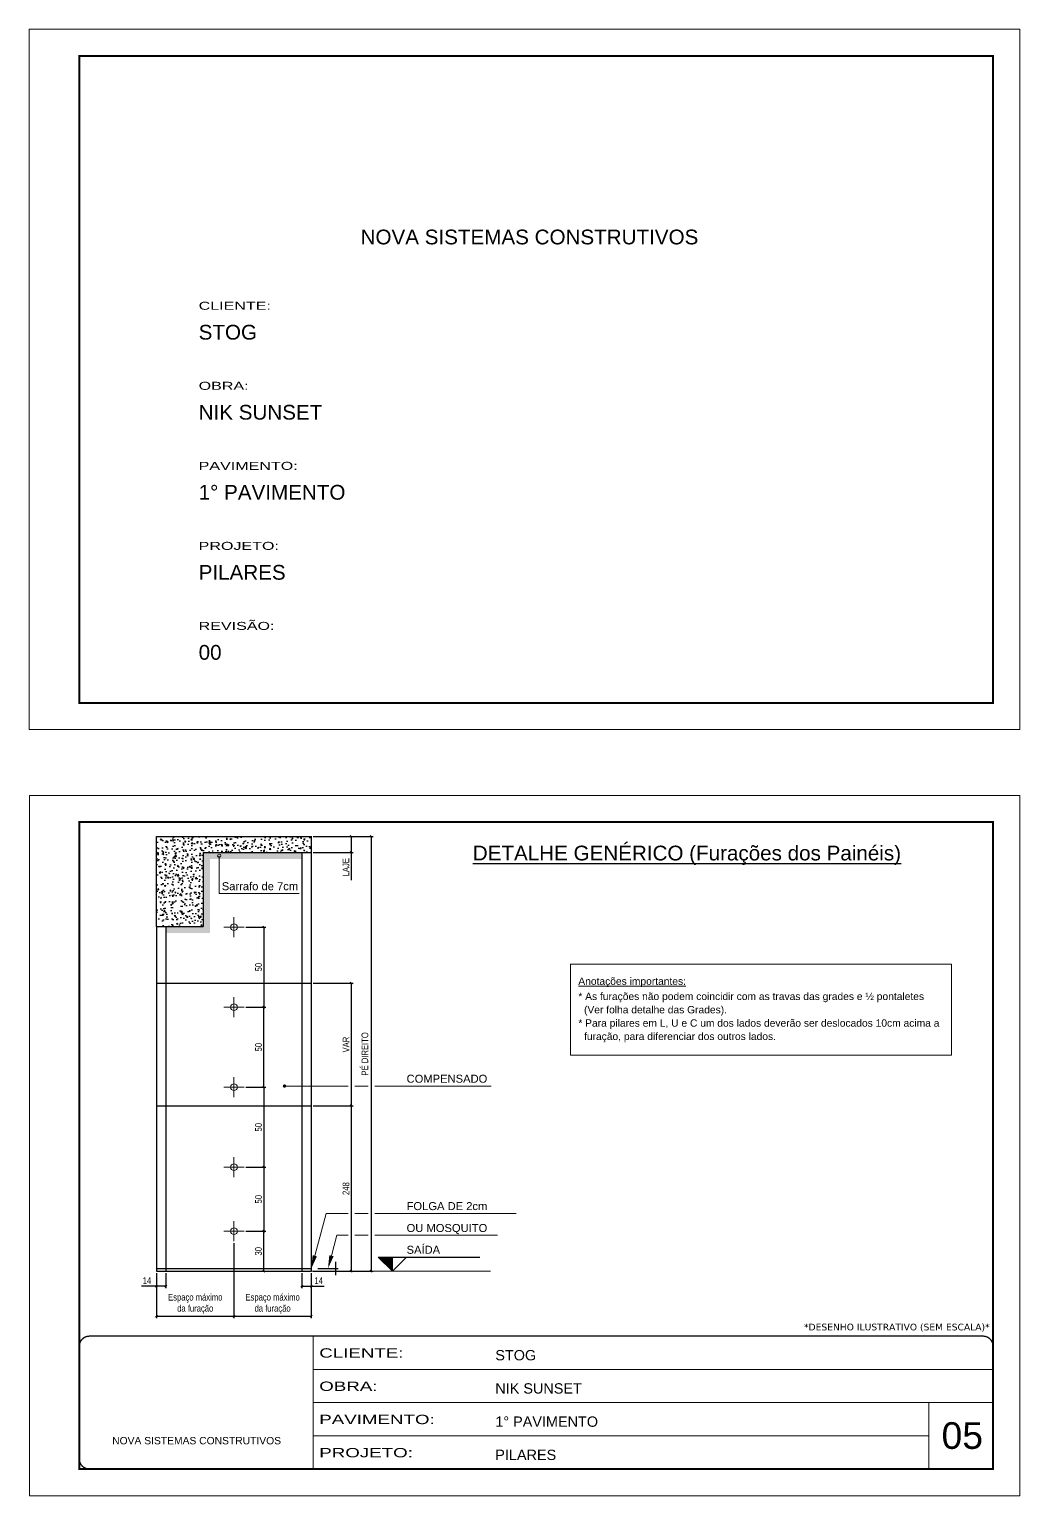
# Model space of a CAD drawing. Header units: millimetres. Extents: x 787 to 8287, y -592 to 17063.
# Drawn here: x 1425 to 2910, y 9746 to 11944 of the extents above; entities that cross this region are included whole.
import ezdxf
from ezdxf.enums import TextEntityAlignment as Align

# ---------------------------------------------------------------- set-up
doc = ezdxf.new("R2010")
doc.units = ezdxf.units.MM
for name, pattern in [('CONTINUO', [0]), ('DASHED', [0.75, 0.5, -0.25]), ('HIDDEN', [0.375, 0.25, -0.125])]:
    doc.linetypes.add(name, pattern=pattern)
for name, color, linetype, lineweight in [('CARIMBO', 255, 'Continuous', 9), ('CONCRETO', 251, 'Continuous', 25), ('Folhas', 255, 'Continuous', 9), ('Hachura', 251, 'Continuous', 9), ('SARRAFO DE PRESSAO', 251, 'DASHED', 9)]:
    doc.layers.add(name, color=color, linetype=linetype, lineweight=lineweight)
for name, color, linetype in [('COTA', 241, 'Continuous'), ('NIVEL', 7, 'Continuous'), ('Painéis', 200, 'Continuous'), ('SARR_2.2x7', 40, 'Continuous'), ('SARRAFO', 251, 'Continuous')]:
    doc.layers.add(name, color=color, linetype=linetype)
doc.styles.add('ARIAL', font='arial.ttf')
doc.styles.add('COTA TECNICA-50', font='techl___.ttf', dxfattribs={"height": 10})
doc.styles.add('stylellllll', font='verdana.ttf', dxfattribs={"height": 2})
doc.styles.add('Tecnologia', font='')
doc.styles.get('Tecnologia').set_extended_font_data('Forgotten Futurist')
doc.dimstyles.new('COTA PAINEL-50', dxfattribs={"dimtxt": 10, "dimasz": 3, "dimexe": 3, "dimexo": 3, "dimgap": 3, "dimtad": 1, "dimdec": 1, "dimzin": 12, "dimdsep": 46, "dimtxsty": 'COTA TECNICA-50', "dimblk1": 'OBLIQUE', "dimblk2": 'OBLIQUE', "dimsah": 1, "dimcen": 0.9, "dimclrd": 4, "dimclre": 4, "dimclrt": 240, "dimadec": 1, "dimazin": 3, "dimtfac": 1, "dimtdec": 1, "dimtmove": 0, "dimatfit": 3, "dimfxl": 0, "dimtolj": 1, "dimtzin": 12, "dimarcsym": 0})
pattern_1 = [(50, (-5568.737, -4412.756), (18.218467, -1.593909), [1.905, -20.955]), (355, (-5568.737, -4412.756), (-3.524283, 19.105664), [1.524, -16.764]), (100.451, (-5567.218, -4412.889), (14.69425, 17.511669), [1.619, -17.809]), (46.1842, (-5568.737, -4407.676), (27.107904, -4.204233), [2.8575, -31.4325]), (96.6356, (-5566.478, -4408.027), (23.740423, 24.742556), [2.4285, -26.7135]), (351.184, (-5568.737, -4407.676), (23.74046, 24.74251), [2.286, -25.146]), (21, (-5566.197, -4408.946), (15.161488, -10.226552), [1.905, -20.955]), (326, (-5566.197, -4408.946), (6.180203, 18.418797), [1.524, -16.764]), (71.4514, (-5564.933, -4409.798), (21.341649, 8.192286), [1.619, -17.809]), (37.5, (-5568.7366, -4412.756), (0.3088603, 8.455504), [0, -16.5608, 0, -17.018, 0, -16.8275]), (7.5, (-5568.737, -4412.756), (6.6819663, 10.0180575), [0, -9.7028, 0, -16.1798, 0, -6.4135]), (327.5, (-5574.401, -4412.756), (13.5590595, -0.5728744), [0, -6.35, 0, -19.812, 0, -26.289]), (317.5, (-5576.941, -4412.756), (14.812918, 2.542649), [0, -8.255, 0, -13.1572, 0, -18.669])]

# ---------------------------------------------------------------- blocks, each defined once
blk = doc.blocks.new('_Oblique')
at = {"color": 0, "linetype": 'ByBlock', "lineweight": -2}
blk.add_line((-0.5, -0.5), (0.5, 0.5), dxfattribs=at)
blk = doc.blocks.new('*D427')
at = {"layer": 'COTA', "color": 4, "lineweight": -2}
for p, q in [((1851.3, 10734), (1911.3, 10734)), ((1908.3, 10734), (1908.3, 10710)), ((1851.3, 10710), (1911.3, 10710)), ((1908.3, 10710), (1908.3, 10668.6))]:
    blk.add_line(p, q, dxfattribs=at)
at = {"layer": 'Defpoints', "color": 0}
for p in [(1848.3, 10734), (1848.3, 10710), (1908.3, 10710)]:
    blk.add_point(p, dxfattribs=at)
at = {"layer": 'COTA', "color": 4, "lineweight": -2, "xscale": 3, "yscale": 3, "zscale": 3}
for p, rotation in [((1908.3, 10734), 90), ((1908.3, 10710), 270)]:
    blk.add_blockref('_Oblique', p, dxfattribs=dict(at, rotation=rotation))
at = {"layer": 'COTA', "color": 240, "insert": (1900.2, 10687.8), "char_height": 10, "attachment_point": 5, "rotation": 90, "style": 'COTA TECNICA-50'}
blk.add_mtext('\\A1;LAJE', dxfattribs=at)
blk = doc.blocks.new('*D428')
at = {"layer": 'COTA', "color": 4, "lineweight": -2}
for p, q in [((1851.3, 10330), (1911.3, 10330)), ((1908.3, 10330), (1908.3, 10082)), ((1851.3, 10082), (1911.3, 10082))]:
    blk.add_line(p, q, dxfattribs=at)
at = {"layer": 'Defpoints', "color": 0}
for p in [(1848.3, 10330), (1848.3, 10082), (1908.3, 10082)]:
    blk.add_point(p, dxfattribs=at)
at = {"layer": 'COTA', "color": 4, "lineweight": -2, "xscale": 3, "yscale": 3, "zscale": 3}
for p, rotation in [((1908.3, 10330), 90), ((1908.3, 10082), 270)]:
    blk.add_blockref('_Oblique', p, dxfattribs=dict(at, rotation=rotation))
at = {"layer": 'COTA', "color": 240, "insert": (1900.3, 10206), "char_height": 10, "attachment_point": 5, "rotation": 90, "style": 'COTA TECNICA-50'}
blk.add_mtext('\\A1;248', dxfattribs=at)
blk = doc.blocks.new('*D429')
at = {"layer": 'COTA', "color": 4, "lineweight": -2}
for p, q in [((1851.3, 10734), (1941.3, 10734)), ((1938.3, 10734), (1938.3, 10082)), ((1851.3, 10082), (1941.3, 10082))]:
    blk.add_line(p, q, dxfattribs=at)
at = {"layer": 'Defpoints', "color": 0}
for p in [(1848.3, 10734), (1848.3, 10082), (1938.3, 10082)]:
    blk.add_point(p, dxfattribs=at)
at = {"layer": 'COTA', "color": 4, "lineweight": -2, "xscale": 3, "yscale": 3, "zscale": 3}
for p, rotation in [((1938.3, 10734), 90), ((1938.3, 10082), 270)]:
    blk.add_blockref('_Oblique', p, dxfattribs=dict(at, rotation=rotation))
at = {"layer": 'COTA', "color": 240, "insert": (1928.7, 10408), "char_height": 10, "attachment_point": 5, "rotation": 90, "style": 'COTA TECNICA-50'}
blk.add_mtext('\\A1;PÉ DIREITO', dxfattribs=at)
blk = doc.blocks.new('*D430')
at = {"layer": 'COTA', "color": 4, "lineweight": -2}
for p, q in [((1732.3, 10124), (1732.3, 10011.9)), ((1616.3, 10079), (1616.3, 10011.9)), ((1616.3, 10014.9), (1732.3, 10014.9))]:
    blk.add_line(p, q, dxfattribs=at)
at = {"layer": 'Defpoints', "color": 0}
for p in [(1732.3, 10127), (1616.3, 10082), (1732.3, 10014.9)]:
    blk.add_point(p, dxfattribs=at)
at = {"layer": 'COTA', "color": 4, "lineweight": -2, "xscale": 3, "yscale": 3, "zscale": 3, "rotation": 180}
blk.add_blockref('_Oblique', (1616.3, 10014.9), dxfattribs=at)
at = {"layer": 'COTA', "color": 4, "lineweight": -2, "xscale": 3, "yscale": 3, "zscale": 3}
blk.add_blockref('_Oblique', (1732.3, 10014.9), dxfattribs=at)
at = {"layer": 'COTA', "color": 240, "insert": (1674.3, 10033.3), "char_height": 10, "attachment_point": 5, "style": 'COTA TECNICA-50'}
blk.add_mtext('\\A1;Espaço máximo\\Pda furação', dxfattribs=at)
blk = doc.blocks.new('*D431')
at = {"layer": 'COTA', "color": 4, "lineweight": -2}
for p, q in [((1732.3, 10124), (1732.3, 10011.9)), ((1848.3, 10079), (1848.3, 10011.9)), ((1732.3, 10014.9), (1848.3, 10014.9))]:
    blk.add_line(p, q, dxfattribs=at)
at = {"layer": 'Defpoints', "color": 0}
for p in [(1732.3, 10127), (1848.3, 10082), (1848.3, 10014.9)]:
    blk.add_point(p, dxfattribs=at)
at = {"layer": 'COTA', "color": 4, "lineweight": -2, "xscale": 3, "yscale": 3, "zscale": 3, "rotation": 180}
blk.add_blockref('_Oblique', (1732.3, 10014.9), dxfattribs=at)
at = {"layer": 'COTA', "color": 4, "lineweight": -2, "xscale": 3, "yscale": 3, "zscale": 3}
blk.add_blockref('_Oblique', (1848.3, 10014.9), dxfattribs=at)
at = {"layer": 'COTA', "color": 240, "insert": (1790.3, 10033.3), "char_height": 10, "attachment_point": 5, "style": 'COTA TECNICA-50'}
blk.add_mtext('\\A1;Espaço máximo\\Pda furação', dxfattribs=at)
blk = doc.blocks.new('*D432')
at = {"layer": 'COTA', "color": 4, "lineweight": -2}
for p, q in [((1616.3, 10079), (1616.3, 10056.9)), ((1630.3, 10079), (1630.3, 10056.9)), ((1616.3, 10059.9), (1593.8, 10059.9)), ((1630.3, 10059.9), (1616.3, 10059.9))]:
    blk.add_line(p, q, dxfattribs=at)
at = {"layer": 'Defpoints', "color": 0}
for p in [(1616.3, 10082), (1630.3, 10082), (1630.3, 10059.9)]:
    blk.add_point(p, dxfattribs=at)
at = {"layer": 'COTA', "color": 4, "lineweight": -2, "xscale": 3, "yscale": 3, "zscale": 3, "rotation": 180}
blk.add_blockref('_Oblique', (1616.3, 10059.9), dxfattribs=at)
at = {"layer": 'COTA', "color": 4, "lineweight": -2, "xscale": 3, "yscale": 3, "zscale": 3}
blk.add_blockref('_Oblique', (1630.3, 10059.9), dxfattribs=at)
at = {"layer": 'COTA', "color": 240, "insert": (1601.9, 10068), "char_height": 10, "attachment_point": 5, "style": 'COTA TECNICA-50'}
blk.add_mtext('\\A1;14', dxfattribs=at)
blk = doc.blocks.new('*D433')
at = {"layer": 'COTA', "color": 4, "lineweight": -2}
for p, q in [((1834.3, 10079), (1834.3, 10056.9)), ((1848.3, 10079), (1848.3, 10056.9)), ((1834.3, 10059.9), (1848.3, 10059.9)), ((1848.3, 10059.9), (1867.5, 10059.9))]:
    blk.add_line(p, q, dxfattribs=at)
at = {"layer": 'Defpoints', "color": 0}
for p in [(1834.3, 10082), (1848.3, 10082), (1848.3, 10059.9)]:
    blk.add_point(p, dxfattribs=at)
at = {"layer": 'COTA', "color": 4, "lineweight": -2, "xscale": 3, "yscale": 3, "zscale": 3, "rotation": 180}
blk.add_blockref('_Oblique', (1834.3, 10059.9), dxfattribs=at)
at = {"layer": 'COTA', "color": 4, "lineweight": -2, "xscale": 3, "yscale": 3, "zscale": 3}
blk.add_blockref('_Oblique', (1848.3, 10059.9), dxfattribs=at)
at = {"layer": 'COTA', "color": 240, "insert": (1859.4, 10068), "char_height": 10, "attachment_point": 5, "style": 'COTA TECNICA-50'}
blk.add_mtext('\\A1;14', dxfattribs=at)
blk = doc.blocks.new('*D434')
at = {"layer": 'COTA', "color": 4, "lineweight": -2}
for p, q in [((1750.3, 10142), (1780.3, 10142)), ((1777.3, 10082), (1777.3, 10142))]:
    blk.add_line(p, q, dxfattribs=at)
at = {"layer": 'Defpoints', "color": 0}
for p in [(1747.3, 10142), (1777.3, 10142), (1777.3, 10082)]:
    blk.add_point(p, dxfattribs=at)
at = {"layer": 'COTA', "color": 4, "lineweight": -2, "xscale": 3, "yscale": 3, "zscale": 3}
for p, rotation in [((1777.3, 10142), 90), ((1777.3, 10082), 270)]:
    blk.add_blockref('_Oblique', p, dxfattribs=dict(at, rotation=rotation))
at = {"layer": 'COTA', "color": 240, "insert": (1769.1, 10112), "char_height": 10, "attachment_point": 5, "rotation": 90, "style": 'COTA TECNICA-50'}
blk.add_mtext('\\A1;30', dxfattribs=at)
blk = doc.blocks.new('*D435')
at = {"layer": 'COTA', "color": 4, "lineweight": -2}
for p, q in [((1750.3, 10238), (1780.3, 10238)), ((1777.3, 10238), (1777.3, 10142)), ((1750.3, 10142), (1780.3, 10142))]:
    blk.add_line(p, q, dxfattribs=at)
at = {"layer": 'Defpoints', "color": 0}
for p in [(1747.3, 10238), (1747.3, 10142), (1777.3, 10142)]:
    blk.add_point(p, dxfattribs=at)
at = {"layer": 'COTA', "color": 4, "lineweight": -2, "xscale": 3, "yscale": 3, "zscale": 3}
for p, rotation in [((1777.3, 10238), 90), ((1777.3, 10142), 270)]:
    blk.add_blockref('_Oblique', p, dxfattribs=dict(at, rotation=rotation))
at = {"layer": 'COTA', "color": 240, "insert": (1769.2, 10190), "char_height": 10, "attachment_point": 5, "rotation": 90, "style": 'COTA TECNICA-50'}
blk.add_mtext('\\A1;50', dxfattribs=at)
blk = doc.blocks.new('*D436')
at = {"layer": 'COTA', "color": 4, "lineweight": -2}
for p, q in [((1750.3, 10358), (1780.3, 10358)), ((1777.3, 10358), (1777.3, 10238)), ((1750.3, 10238), (1780.3, 10238))]:
    blk.add_line(p, q, dxfattribs=at)
at = {"layer": 'Defpoints', "color": 0}
for p in [(1747.3, 10358), (1747.3, 10238), (1777.3, 10238)]:
    blk.add_point(p, dxfattribs=at)
at = {"layer": 'COTA', "color": 4, "lineweight": -2, "xscale": 3, "yscale": 3, "zscale": 3}
for p, rotation in [((1777.3, 10358), 90), ((1777.3, 10238), 270)]:
    blk.add_blockref('_Oblique', p, dxfattribs=dict(at, rotation=rotation))
at = {"layer": 'COTA', "color": 240, "insert": (1769.2, 10298), "char_height": 10, "attachment_point": 5, "rotation": 90, "style": 'COTA TECNICA-50'}
blk.add_mtext('\\A1;50', dxfattribs=at)
blk = doc.blocks.new('*D437')
at = {"layer": 'COTA', "color": 4, "lineweight": -2}
for p, q in [((1750.3, 10478), (1780.3, 10478)), ((1777.3, 10358), (1777.3, 10478)), ((1750.3, 10358), (1780.3, 10358))]:
    blk.add_line(p, q, dxfattribs=at)
at = {"layer": 'Defpoints', "color": 0}
for p in [(1747.3, 10478), (1777.3, 10478), (1747.3, 10358)]:
    blk.add_point(p, dxfattribs=at)
at = {"layer": 'COTA', "color": 4, "lineweight": -2, "xscale": 3, "yscale": 3, "zscale": 3}
for p, rotation in [((1777.3, 10478), 90), ((1777.3, 10358), 270)]:
    blk.add_blockref('_Oblique', p, dxfattribs=dict(at, rotation=rotation))
at = {"layer": 'COTA', "color": 240, "insert": (1769.2, 10418), "char_height": 10, "attachment_point": 5, "rotation": 90, "style": 'COTA TECNICA-50'}
blk.add_mtext('\\A1;50', dxfattribs=at)
blk = doc.blocks.new('*D438')
at = {"layer": 'COTA', "color": 4, "lineweight": -2}
for p, q in [((1750.3, 10598), (1780.3, 10598)), ((1777.3, 10598), (1777.3, 10478)), ((1750.3, 10478), (1780.3, 10478))]:
    blk.add_line(p, q, dxfattribs=at)
at = {"layer": 'Defpoints', "color": 0}
for p in [(1747.3, 10598), (1747.3, 10478), (1777.3, 10478)]:
    blk.add_point(p, dxfattribs=at)
at = {"layer": 'COTA', "color": 4, "lineweight": -2, "xscale": 3, "yscale": 3, "zscale": 3}
for p, rotation in [((1777.3, 10598), 90), ((1777.3, 10478), 270)]:
    blk.add_blockref('_Oblique', p, dxfattribs=dict(at, rotation=rotation))
at = {"layer": 'COTA', "color": 240, "insert": (1769.2, 10538), "char_height": 10, "attachment_point": 5, "rotation": 90, "style": 'COTA TECNICA-50'}
blk.add_mtext('\\A1;50', dxfattribs=at)
blk = doc.blocks.new('*D439')
at = {"layer": 'COTA', "color": 4, "lineweight": -2}
for p, q in [((1851.3, 10513.8), (1911.3, 10513.8)), ((1908.3, 10513.8), (1908.3, 10330)), ((1851.3, 10330), (1911.3, 10330))]:
    blk.add_line(p, q, dxfattribs=at)
at = {"layer": 'Defpoints', "color": 0}
for p in [(1848.3, 10513.8), (1848.3, 10330), (1908.3, 10330)]:
    blk.add_point(p, dxfattribs=at)
at = {"layer": 'COTA', "color": 4, "lineweight": -2, "xscale": 3, "yscale": 3, "zscale": 3}
for p, rotation in [((1908.3, 10513.8), 90), ((1908.3, 10330), 270)]:
    blk.add_blockref('_Oblique', p, dxfattribs=dict(at, rotation=rotation))
at = {"layer": 'COTA', "color": 240, "insert": (1900.3, 10421.9), "char_height": 10, "attachment_point": 5, "rotation": 90, "style": 'COTA TECNICA-50'}
blk.add_mtext('\\A1;VAR', dxfattribs=at)
blk = doc.blocks.new('Furação')
at = {"color": 2}
for p, q in [((3747.5, 717.9), (3747.5, 702.9)), ((3740, 710.4), (3755, 710.4))]:
    blk.add_line(p, q, dxfattribs=at)
blk.add_circle((3747.5, 710.4), 2.5, dxfattribs=at)
blk = doc.blocks.new('_Dot')
at = {"color": 0, "linetype": 'ByBlock', "lineweight": -2}
blk.add_line((-0.5, 0), (-1, 0), dxfattribs=at)
at = {"color": 0, "linetype": 'ByBlock', "const_width": 0.5}
blk.add_lwpolyline([(-0.25, 0, 1), (0.25, 0, 1)], format="xyb", close=True, dxfattribs=at)
blk = doc.blocks.new('9999999999')
at = {"color": 30, "linetype": 'CONTINUO'}
for p, q in [((98564.6, 34230.2), (98564.6, 34429.4)), ((98564.6, 34379.6), (99584, 34379.6)), ((98564.6, 34329.8), (99488, 34329.8)), ((99584, 34329.8), (99488, 34329.8)), ((99488, 34329.8), (99488, 34230.2)), ((98564.6, 34280), (99488, 34280))]:
    blk.add_line(p, q, dxfattribs=at)
at = {"color": 30, "linetype": 'CONTINUO', "const_width": 2}
blk.add_lwpolyline([(99584, 34230.2), (99584, 34414.4, 0.414214), (99569, 34429.4), (98229, 34429.4, 0.414214), (98214, 34414.4), (98214, 34245.2, 0.414214), (98229, 34230.2), (99584, 34230.2)], format="xyb", dxfattribs=at)
at = {"layer": 'Folhas'}
blk.add_lwpolyline([(98139, 34190.2), (99624, 34190.2), (99624, 35240.2), (98139, 35240.2)], close=True, dxfattribs=at)
at = {"layer": 'Folhas', "color": 30, "const_width": 3}
blk.add_lwpolyline([(98214, 34230.2), (99584, 34230.2), (99584, 35200.2), (98214, 35200.2)], close=True, dxfattribs=at)
at = {"color": 7, "linetype": 'Continuous', "ltscale": 5, "style": 'ARIAL'}
for s, height, p in [('STOG', 15.48, (98837.7, 34393.1)), ('NIK SUNSET', 15.48, (98837.7, 34343.3)), ('1° PAVIMENTO', 15.483, (98837.7, 34293.5)), ('NOVA SISTEMAS CONSTRUTIVOS', 11.059, (98263.2, 34267.2)), ('PILARES', 15.48, (98837.7, 34243.7))]:
    blk.add_text(s, height=height, dxfattribs=at).set_placement(p)
at = {"layer": 'Folhas', "color": 7, "style": 'Tecnologia', "width": 1.5}
for s, p in [('CLIENTE:', (98573.7, 34397.2)), ('OBRA:', (98573.7, 34347.3)), ('PAVIMENTO:', (98573.7, 34297.5)), ('PROJETO:', (98573.7, 34247.7))]:
    blk.add_text(s, height=14, dxfattribs=at).set_placement(p)

msp = doc.modelspace()

# ---------------------------------------------------------------- hatches: boundary and pattern name
at = {"layer": 'CONCRETO'}
h = msp.add_hatch(dxfattribs=at)
h.set_pattern_fill('AR-CONC', color=256, scale=0.1, style=0)
h.set_pattern_definition(pattern_1)
h.paths.add_polyline_path([(1686.35, 10710.05), (1765.35, 10710.05), (1765.35, 10734.05), (1616.35, 10734.05), (1616.35, 10599.05), (1686.35, 10599.05)])
h = msp.add_hatch(dxfattribs=at)
h.set_pattern_fill('AR-CONC', color=256, scale=0.1, style=0)
h.set_pattern_definition(pattern_1)
h.paths.add_polyline_path([(1765.35, 10734.05), (1765.35, 10710.05), (1848.35, 10710.05), (1848.35, 10734.05)])
at = {"layer": 'NIVEL'}
msp.add_hatch(color=256, dxfattribs=at).paths.add_polyline_path([(1948.76, 10103.26), (1969.98, 10082.05), (1969.98, 10103.26)])
at = {"layer": 'SARRAFO'}
msp.add_hatch(color=256, dxfattribs=at).paths.add_polyline_path([(1686.35, 10599.05), (1630.35, 10599.05), (1630.35, 10589.05), (1696.35, 10589.05), (1696.35, 10700.05), (1710.35, 10700.05), (1710.35, 10702.55, -0.4142136), (1707.85, 10705.05, -1), (1712.85, 10705.05, -0.4142136), (1710.35, 10702.55), (1710.35, 10700.05), (1834.35, 10700.05), (1834.35, 10710.05), (1686.35, 10710.05)])

# ---------------------------------------------------------------- linework, layer by layer
for p, q in [((1884.35, 10096.05), (1884.35, 10076.05)), ((1858.35, 10086.05), (1888.35, 10086.05))]:
    msp.add_line(p, q)
at = {"layer": 'CONCRETO'}
for p, q in [((1616.35, 10734.05), (1848.35, 10734.05)), ((1616.35, 10599.05), (1616.35, 10734.05)), ((1848.35, 10734.05), (1848.35, 10710.05))]:
    msp.add_line(p, q, dxfattribs=at)
at = {"layer": 'Folhas'}
msp.add_lwpolyline([(1425.5, 10894.14), (2910.5, 10894.14), (2910.5, 11944.14), (1425.5, 11944.14)], close=True, dxfattribs=at)
at = {"layer": 'Folhas', "color": 30, "const_width": 3}
msp.add_lwpolyline([(1500.5, 10934.14), (2870.5, 10934.14), (2870.5, 11904.14), (1500.5, 11904.14)], close=True, dxfattribs=at)
at = {"layer": 'Folhas', "color": 30}
msp.add_lwpolyline([(2236.97, 10542.59), (2808.18, 10542.59), (2808.18, 10406.09), (2236.97, 10406.09)], close=True, dxfattribs=at)
at = {"layer": 'Hachura'}
for p, q in [((1710.35, 10705.05), (1710.35, 10648.37)), ((1710.35, 10648.37), (1830.03, 10648.37)), ((1813.1, 10359.73), (1903.35, 10359.73)), ((1913.35, 10359.73), (1933.35, 10359.73)), ((1943.35, 10359.73), (2117.82, 10359.73)), ((1853.53, 10105.37), (1870.51, 10168.75)), ((1870.51, 10168.75), (1903.35, 10168.75)), ((1913.35, 10168.75), (1933.35, 10168.75)), ((1943.35, 10168.75), (2155.73, 10168.75)), ((1878.53, 10105.37), (1886.71, 10135.91)), ((1886.71, 10135.91), (1903.35, 10135.91)), ((1913.35, 10135.91), (1933.35, 10135.91)), ((1943.35, 10135.91), (2127.74, 10135.91))]:
    msp.add_line(p, q, dxfattribs=at)
at = {"layer": 'Hachura', "ltscale": 0.5}
msp.add_lwpolyline([(1848.35, 10082.05), (2117.16, 10082.05)], dxfattribs=at)
at = {"layer": 'Hachura'}
msp.add_circle((1710.35, 10705.05), 2.5, dxfattribs=at)
for points in [[(1856.75, 10104.5), (1848.35, 10086.05), (1850.31, 10106.23)], [(1881.75, 10104.5), (1873.35, 10086.05), (1875.31, 10106.23)]]:
    msp.add_solid(points, dxfattribs=at)
at = {"layer": 'NIVEL'}
for p, q in [((1969.98, 10082.05), (1948.76, 10103.26)), ((1948.76, 10103.26), (2100.98, 10103.26)), ((1969.98, 10082.05), (1991.19, 10103.26)), ((1969.98, 10082.05), (1969.98, 10103.26))]:
    msp.add_line(p, q, dxfattribs=at)
at = {"layer": 'Painéis'}
for p, q in [((1686.35, 10710.05), (1848.35, 10710.05)), ((1686.35, 10710.05), (1686.35, 10599.05)), ((1848.35, 10710.05), (1848.35, 10082.05)), ((1616.35, 10599.05), (1686.35, 10599.05)), ((1616.35, 10599.05), (1616.35, 10082.05)), ((1616.35, 10513.76), (1848.35, 10513.76)), ((1616.35, 10330.05), (1848.35, 10330.05)), ((1616.35, 10086.05), (1848.35, 10086.05)), ((1616.35, 10082.05), (1848.35, 10082.05))]:
    msp.add_line(p, q, dxfattribs=at)
at = {"layer": 'SARR_2.2x7', "linetype": 'HIDDEN'}
for p, q in [((1834.35, 10710.05), (1834.35, 10082.05)), ((1630.35, 10599.05), (1630.35, 10082.05))]:
    msp.add_line(p, q, dxfattribs=at)

# ---------------------------------------------------------------- block references
at = {"layer": 'CARIMBO', "xscale": 2, "yscale": 2, "zscale": 2}
for p in [(-5762.6, 9177.26), (-5762.6, 9057.26), (-5762.6, 8937.26), (-5762.6, 8817.26), (-5762.6, 8721.26)]:
    msp.add_blockref('Furação', p, dxfattribs=at)
at = {"layer": 'Hachura', "xscale": 5, "yscale": 5, "zscale": 5, "rotation": 180}
msp.add_blockref('_Dot', (1808.1, 10359.73), dxfattribs=at)
at = {"layer": 'SARRAFO DE PRESSAO', "color": 6, "linetype": 'ByBlock'}
msp.add_blockref('9999999999', (-96713.48, -24444.64), dxfattribs=at)

# ---------------------------------------------------------------- texts
at = {"color": 0, "linetype": 'Continuous', "ltscale": 5, "style": 'ARIAL'}
for s, height, p in [('NOVA SISTEMAS CONSTRUTIVOS', 22.1184, (1922.24, 11621.72)), ('STOG', 22.118, (1679.4, 11478.94)), ('NIK SUNSET', 22.118, (1679.4, 11358.94)), ('1° PAVIMENTO', 22.1184, (1679.4, 11238.94)), ('PILARES', 22.118, (1679.4, 11118.94)), ('00', 22.118, (1679.4, 10998.94))]:
    msp.add_text(s, height=height, dxfattribs=at).set_placement(p)
msp.add_text('%%UDETALHE GENÉRICO (Furações dos Painéis)', height=22.1184, dxfattribs=at).set_placement((2411.53, 10698.03), align=Align.CENTER)
at = {"layer": 'CARIMBO', "color": 0, "linetype": 'Continuous', "ltscale": 5, "style": 'ARIAL'}
for s, p in [('Sarrafo de 7cm', (1714.03, 10653.37)), ('COMPENSADO', (1991.19, 10364.73)), ('FOLGA DE 2cm', (1991.19, 10173.75)), ('OU MOSQUITO', (1991.19, 10140.91)), ('SAÍDA', (1991.19, 10108.26))]:
    msp.add_text(s, height=12, dxfattribs=at).set_placement(p)
at = {"layer": 'CARIMBO', "style": 'stylellllll'}
msp.add_text('*DESENHO ILUSTRATIVO (SEM ESCALA)*', height=10, dxfattribs=at).set_placement((2865.5, 9993.39), align=Align.RIGHT)
at = {"layer": 'CARIMBO', "style": 'ARIAL'}
msp.add_text('05', height=40, dxfattribs=at).set_placement((2793.36, 9815.71))
at = {"layer": 'Folhas', "color": 30, "style": 'Tecnologia', "width": 1.5}
for s, p in [('CLIENTE:', (1679.4, 11523.65)), ('OBRA:', (1679.4, 11403.65)), ('PAVIMENTO:', (1679.4, 11283.65)), ('PROJETO:', (1679.4, 11163.65)), ('REVISÃO:', (1679.4, 11043.65))]:
    msp.add_text(s, height=12, dxfattribs=at).set_placement(p)
at = {"layer": 'Folhas', "color": 7, "style": 'ARIAL'}
for s, p in [('%%UAnotações importantes:', (2248.72, 10511.47)), ('* As furações não podem coincidir com as travas das grades e ½ pontaletes', (2248.72, 10488.73)), ('  (Ver folha detalhe das Grades).', (2248.72, 10468.73)), ('* Para pilares em L, U e C um dos lados deverão ser deslocados 10cm acima a', (2248.72, 10448.73)), ('  furação, para diferenciar dos outros lados.', (2248.72, 10428.73))]:
    msp.add_text(s, height=11, dxfattribs=at).set_placement(p)

# ---------------------------------------------------------------- dimensions: what is measured, and where the dimension line sits
at = {"layer": 'COTA'}
for base, p1, p2, text, picture, middle in [((1908.35, 10710.05), (1848.35, 10734.05), (1848.35, 10710.05), 'LAJE', '*D427', (1908.35, 10687.82)), ((1908.35, 10330.05), (1848.35, 10513.76), (1848.35, 10330.05), 'VAR', '*D439', (1908.35, 10421.9))]:
    dim = msp.add_linear_dim(base=base, p1=p1, p2=p2, angle=90, text=text, dimstyle='COTA PAINEL-50', dxfattribs=at)
    dim.commit()
    dim.dimension.update_dxf_attribs({"geometry": picture, "text_midpoint": middle, "dimtype": 160})
for base, p1, p2, text, picture, middle in [((1938.35, 10082.05), (1848.35, 10734.05), (1848.35, 10082.05), 'PÉ DIREITO', '*D429', (1928.67, 10408.05)), ((1777.35, 10478.05), (1747.35, 10598.05), (1747.35, 10478.05), '50', '*D438', (1769.24, 10538.05)), ((1777.35, 10478.05), (1747.35, 10358.05), (1747.35, 10478.05), '50', '*D437', (1769.24, 10418.05)), ((1777.35, 10238.05), (1747.35, 10358.05), (1747.35, 10238.05), '50', '*D436', (1769.24, 10298.05)), ((1777.35, 10142.05), (1747.35, 10238.05), (1747.35, 10142.05), '50', '*D435', (1769.24, 10190.05)), ((1777.35, 10142.05), (1777.35, 10082.05), (1747.35, 10142.05), '30', '*D434', (1769.13, 10112.05))]:
    dim = msp.add_linear_dim(base=base, p1=p1, p2=p2, angle=90, text=text, dimstyle='COTA PAINEL-50', dxfattribs=at)
    dim.commit()
    dim.dimension.update_dxf_attribs({"geometry": picture, "text_midpoint": middle})
dim = msp.add_linear_dim(base=(1908.35, 10082.05), p1=(1848.35, 10330.05), p2=(1848.35, 10082.05), angle=90, dimstyle='COTA PAINEL-50', dxfattribs=at)
dim.commit()
dim.dimension.update_dxf_attribs({"geometry": '*D428', "text_midpoint": (1900.25, 10206.05)})
for base, p1, p2, picture, middle in [((1732.35, 10014.92), (1616.35, 10082.05), (1732.35, 10127.05), '*D430', (1674.35, 10014.92)), ((1848.35, 10014.92), (1732.35, 10127.05), (1848.35, 10082.05), '*D431', (1790.35, 10014.92))]:
    dim = msp.add_linear_dim(base=base, p1=p1, p2=p2, text='Espaço máximo\\Pda furação', dimstyle='COTA PAINEL-50', dxfattribs=at)
    dim.commit()
    dim.dimension.update_dxf_attribs({"geometry": picture, "text_midpoint": middle, "dimtype": 160})
dim = msp.add_linear_dim(base=(1630.35, 10059.92), p1=(1616.35, 10082.05), p2=(1630.35, 10082.05), dimstyle='COTA PAINEL-50', dxfattribs=at)
dim.commit()
dim.dimension.update_dxf_attribs({"geometry": '*D432', "text_midpoint": (1601.9, 10059.92), "dimtype": 160})
dim = msp.add_linear_dim(base=(1848.35, 10059.92), p1=(1834.35, 10082.05), p2=(1848.35, 10082.05), dimstyle='COTA PAINEL-50', dxfattribs=at)
dim.commit()
dim.dimension.update_dxf_attribs({"geometry": '*D433', "text_midpoint": (1859.41, 10067.99)})

doc.saveas('drawing.dxf')
